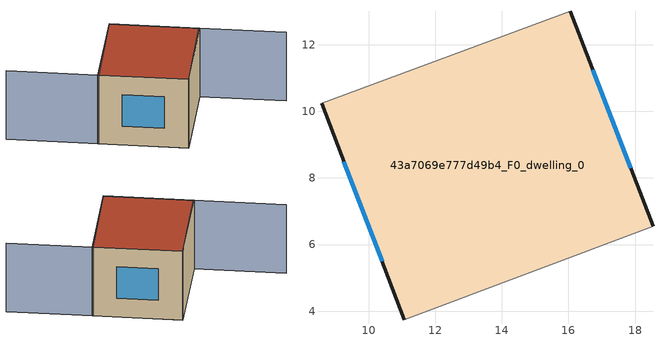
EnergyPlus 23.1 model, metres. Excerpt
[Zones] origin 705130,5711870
43a7069e777d49b4_F0_dwelling_0
 floor ground (EU_floor_Construction): 18.54,6.54 16.06,13 8.58,10.24 11.07,3.75 z0
 wall outside (EU_wall_Construction): 16.06,13 18.54,6.54 / 11.07,3.75 8.58,10.24 z0:6
 wall adiabatic (EU_wall_Construction): 8.58,10.24 16.06,13 / 18.54,6.54 11.07,3.75 z0:6
 window (EU_Window_Construction): 16.73,11.26 17.87,8.29 / 10.4,5.5 9.25,8.48 z1.62:4.38
 roof outside (EU_roof_Construction): 16.06,13 18.54,6.54 11.07,3.75 8.58,10.24 z6
shading: 11.07,3.75 18.54,6.6 / 18.54,6.6 20.91,0.38 / 16.06,13 8.61,10.14 / 8.61,10.14 6.06,16.78 z0:6
[Building]
EU S2 Campaign: North Axis=0; Terrain=City; Solar Distribution=FullExterior
[Site:Location]
London: Latitude=51.5; Longitude=-0.5; Time Zone=0; Elevation=25
[SizingPeriod:WeatherFileDays]
AnnualSizingPeriod: Begin Month=1; Begin Day of Month=1; End Month=12; End Day of Month=31; Day of Week for Start Day=Monday; Use Weather File Daylight Saving Period=No; Use Weather File Rain and Snow Indicators=No
[MATERIAL]
EU_InternalMass_Material: Roughness=MediumRough; Thickness=0.1; Conductivity=1; Density=1800; Specific Heat=900; Thermal Absorptance=0.9; Solar Absorptance=0.7; Visible Absorptance=0.7
[MATERIAL:NOMASS] Roughness=MediumRough; Thermal Absorptance=0.9; Solar Absorptance=0.7; Visible Absorptance=0.7
Name | Thermal Resistance
EU_wall_NoMass | 0.727863
EU_roof_NoMass | 0.773354
EU_floor_NoMass | 1.79329
[WINDOWMATERIAL:SIMPLEGLAZINGSYSTEM]
EU_Window_SimpleGlazing: UFactor=2.58614; Solar Heat Gain Coefficient=0.76; Visible Transmittance=0.76
[CONSTRUCTION]
EU_wall_Construction: EU_wall_NoMass
EU_roof_Construction: EU_roof_NoMass
EU_floor_Construction: EU_floor_NoMass
EU_InternalMass_Construction: EU_InternalMass_Material
EU_Window_Construction: EU_Window_SimpleGlazing
[ZONE]
43a7069e777d49b4_F0_dwelling_0: Type=1; Multiplier=1; Ceiling Height=autocalculate; Volume=331.737; Floor Area=autocalculate; Part of Total Floor Area=Yes
[INTERNALMASS]
43a7069e777d49b4_F0_dwelling_0_EU_InternalMass: Construction=EU_InternalMass_Construction; Zone or ZoneList=43a7069e777d49b4_F0_dwelling_0; Surface Area=55.2895
[OTHEREQUIPMENT]
EU_Step8_InternalGain_43a7069e777d49b4_F0_dwelling_0_f000: Fuel Type=Electricity; Zone or ZoneList or Space or SpaceList=43a7069e777d49b4_F0_dwelling_0; Schedule=EU_Step8_GainSchedule_43a7069e777d49b4_F0_dwelling_0_f000; Design Level Calculation Method=Watts/Area; Power per Zone Floor Area=1; Fraction Latent=0; Fraction Radiant=0; Fraction Lost=0; Carbon Dioxide Generation Rate=0; EndUse Subcategory=EU_Step8_InternalGains
[ZONEVENTILATION:DESIGNFLOWRATE]
EU_ConstantAir_43a7069e777d49b4_F0_dwelling_0: Zone or ZoneList or Space or SpaceList=43a7069e777d49b4_F0_dwelling_0; Schedule=EU_AlwaysOn; Design Flow Rate Calculation Method=AirChanges/Hour; Air Changes per Hour=0.484901; Ventilation Type=Natural; Fan Pressure Rise=0; Fan Total Efficiency=1; Constant Term Coefficient=1; Temperature Term Coefficient=0; Velocity Term Coefficient=0; Velocity Squared Term Coefficient=0; Minimum Indoor Temperature=-100; Maximum Indoor Temperature=100; Delta Temperature=-100; Minimum Outdoor Temperature=-100; Maximum Outdoor Temperature=100; Maximum Wind Speed=40
[HVACTEMPLATE:THERMOSTAT]
EU_HeatOnly_43a7069e777d49b4_F0_dwelling_0: Constant Heating Setpoint=20; Constant Cooling Setpoint=50
[HVACTEMPLATE:ZONE:IDEALLOADSAIRSYSTEM]
43a7069e777d49b4_F0_dwelling_0: Template Thermostat=EU_HeatOnly_43a7069e777d49b4_F0_dwelling_0; System Availability Schedule=EU_AlwaysOn; Maximum Heating Supply Air Temperature=50; Minimum Cooling Supply Air Temperature=13; Maximum Heating Supply Air Humidity Ratio=0.0156; Minimum Cooling Supply Air Humidity Ratio=0.0077; Heating Limit=NoLimit; Cooling Limit=NoLimit; Heating Availability Schedule=EU_AlwaysOn; Cooling Availability Schedule=EU_CoolingOff; Dehumidification Control Type=ConstantSensibleHeatRatio; Cooling Sensible Heat Ratio=0.7; Dehumidification Setpoint=60; Humidification Control Type=None; Humidification Setpoint=30; Outdoor Air Method=None; Outdoor Air Flow Rate per Person=0.00944; Outdoor Air Flow Rate per Zone Floor Area=0; Outdoor Air Flow Rate per Zone=0; Demand Controlled Ventilation Type=None; Outdoor Air Economizer Type=NoEconomizer; Heat Recovery Type=None; Sensible Heat Recovery Effectiveness=0.7; Latent Heat Recovery Effectiveness=0.65
[SIZING:ZONE]
43a7069e777d49b4_F0_dwelling_0: Zone Cooling Design Supply Air Temperature Input Method=SupplyAirTemperature; Zone Cooling Design Supply Air Temperature=13; Zone Heating Design Supply Air Temperature Input Method=SupplyAirTemperature; Zone Heating Design Supply Air Temperature=50; Zone Cooling Design Supply Air Humidity Ratio=0.008; Zone Heating Design Supply Air Humidity Ratio=0.008; Cooling Design Air Flow Method=DesignDay; Cooling Design Air Flow Rate=0; Cooling Minimum Air Flow per Zone Floor Area=0.000762; Cooling Minimum Air Flow=0; Cooling Minimum Air Flow Fraction=0.2; Heating Design Air Flow Method=DesignDay; Heating Design Air Flow Rate=0; Heating Maximum Air Flow per Zone Floor Area=0.002032; Heating Maximum Air Flow=0.141576; Heating Maximum Air Flow Fraction=0.3; Account for Dedicated Outdoor Air System=No; Dedicated Outdoor Air System Control Strategy=NeutralSupplyAir; Dedicated Outdoor Air Low Setpoint Temperature for Design=autosize; Dedicated Outdoor Air High Setpoint Temperature for Design=autosize; Zone Load Sizing Method=Sensible Load Only No Latent Load; Zone Latent Cooling Design Supply Air Humidity Ratio Input Method=HumidityRatioDifference; Zone Cooling Design Supply Air Humidity Ratio Difference=0.005; Zone Latent Heating Design Supply Air Humidity Ratio Input Method=HumidityRatioDifference; Zone Humidification Design Supply Air Humidity Ratio Difference=0.005
[SCHEDULE:CONSTANT]
Name | Hourly Value
EU_AlwaysOn | 1
EU_CoolingOff | 0
[SCHEDULE:FILE]
EU_Step8_GainSchedule_43a7069e777d49b4_F0_dwelling_0_f000: File=../../schedules/43a7069e777d49b4/43a7069e777d49b4_F0_dwelling_0_f000_gain.csv; Column Number=1; Rows to Skip at Top=0; Number of Hours of Data=8760; Column Separator=Comma; Interpolate to Timestep=No; Minutes per Item=60; Adjust Schedule for Daylight Savings=Yes
